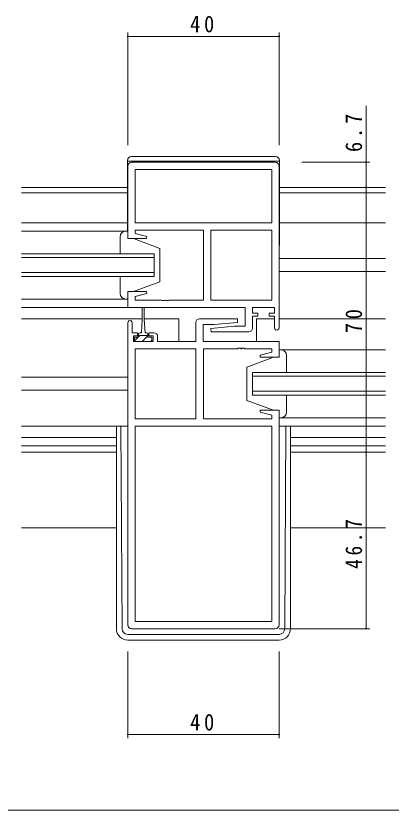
# Model space of a CAD drawing. Units: millimetres, scale not verified. Extents: x -567 to 567, y -403 to 403.
# Drawn here: x -29.1 to 70.1, y -58.1 to 152 of the extents above; entities that cross this region are included whole.
import ezdxf

# ---------------------------------------------------------------- set-up
doc = ezdxf.new("R2010")
doc.units = ezdxf.units.MM
doc.header["$LTSCALE"] = 2
for name, color, linetype, lineweight in [('0-3_YKK_D', 6, 'Continuous', 18), ('0-4_YKK_11', 7, 'Continuous', 18), ('0-5_YKK_12', 2, 'Continuous', 18), ('0-6_YKK_13', 4, 'Continuous', 18)]:
    doc.layers.add(name, color=color, linetype=linetype, lineweight=lineweight)
doc.styles.add('ＭＳ ゴシック', font='')
doc.styles.get('ＭＳ ゴシック').set_extended_font_data('MS Gothic')

msp = doc.modelspace()

# ---------------------------------------------------------------- linework, layer by layer
at = {"layer": '0-3_YKK_D'}
for p, q in [((0.524, 117.818), (0.524, 147.618)), ((40.524, 117.818), (40.524, 147.618)), ((0.524, 146.618), (40.524, 146.618)), ((63.524, 113.318), (63.524, 128.218)), ((46.524, 113.318), (64.524, 113.318)), ((63.524, 106.618), (63.524, 113.318)), ((46.524, 106.618), (64.524, 106.618)), ((46.524, 106.618), (64.524, 106.618)), ((63.524, 106.618), (63.524, 36.618)), ((46.524, 36.618), (64.524, 36.618)), ((46.524, 36.618), (64.524, 36.618)), ((63.524, 36.618), (63.524, -10.082)), ((40.524, -10.082), (64.524, -10.082)), ((0.524, -16.08), (0.524, -39.082)), ((40.524, -16.08), (40.524, -39.082)), ((0.524, -38.082), (40.524, -38.082)), ((-90.726, -58.082), (395.274, -58.082))]:
    msp.add_line(p, q, dxfattribs=at)
for centre, start, end in [((0.524, 146.618), 0, 180), ((0.524, 146.618), 180, 0), ((40.524, 146.618), 0, 180), ((40.524, 146.618), 180, 0), ((63.524, 113.318), 90, 270), ((63.524, 113.318), 270, 90), ((63.524, 106.618), 90, 270), ((63.524, 106.618), 90, 270), ((63.524, 106.618), 270, 90), ((63.524, 106.618), 270, 90), ((63.524, 36.618), 90, 270), ((63.524, 36.618), 90, 270), ((63.524, 36.618), 270, 90), ((63.524, 36.618), 270, 90), ((63.524, -10.082), 90, 270), ((63.524, -10.082), 270, 90), ((0.524, -38.082), 0, 180), ((0.524, -38.082), 180, 0), ((40.524, -38.082), 0, 180), ((40.524, -38.082), 180, 0)]:
    msp.add_arc(centre, 0.106, start, end, dxfattribs=at)
at = {"layer": '0-4_YKK_11'}
for p, q in [((0.524, 112.318), (0.524, 93.118)), ((39.524, 113.318), (1.524, 113.318)), ((38.594, 111.388), (2.454, 111.388)), ((2.454, 111.388), (2.454, 97.318)), ((38.594, 111.388), (2.454, 111.388)), ((38.594, 97.318), (38.594, 111.388)), ((40.524, 69.518), (40.524, 112.318)), ((2.454, 97.318), (38.594, 97.318)), ((2.454, 95.388), (20.524, 95.388)), ((2.454, 94.47), (2.454, 95.388)), ((20.524, 95.388), (20.524, 76.848)), ((22.524, 95.388), (22.524, 76.848)), ((38.594, 95.388), (22.524, 95.388)), ((22.524, 95.388), (22.524, 76.848)), ((38.594, 76.848), (38.594, 95.388)), ((0.524, 93.118), (5.485, 93.118)), ((5.553, 93.64), (2.454, 94.47)), ((5.485, 93.118), (5.553, 93.64)), ((0.524, 79.118), (0.524, 74.918)), ((5.485, 79.118), (0.524, 79.118)), ((2.454, 77.765), (5.553, 78.595)), ((2.454, 76.848), (2.454, 77.765)), ((5.553, 78.595), (5.485, 79.118)), ((9.566, 76.848), (2.454, 76.848)), ((9.749, 76.728), (9.566, 76.848)), ((10.299, 76.728), (9.749, 76.728)), ((10.482, 76.848), (10.299, 76.728)), ((10.566, 76.848), (10.482, 76.848)), ((10.749, 76.728), (10.566, 76.848)), ((11.299, 76.728), (10.749, 76.728)), ((11.482, 76.848), (11.299, 76.728)), ((20.524, 76.848), (11.482, 76.848)), ((22.524, 76.848), (38.594, 76.848)), ((0.524, 74.918), (31.594, 74.918)), ((31.594, 74.918), (31.594, 69.918)), ((33.524, 74.918), (39.324, 74.918)), ((33.524, 73.418), (33.524, 74.918)), ((39.324, 74.918), (39.324, 73.418)), ((29.502, 71.918), (19.524, 71.918)), ((29.544, 70.961), (29.502, 71.918)), ((34.924, 73.418), (33.524, 73.418)), ((33.524, 72.618), (34.924, 72.618)), ((33.524, 69.418), (33.524, 72.618)), ((34.924, 72.618), (34.924, 73.418)), ((37.924, 73.418), (37.924, 72.618)), ((39.324, 73.418), (37.924, 73.418)), ((37.924, 72.618), (39.324, 72.618)), ((39.324, 72.618), (39.324, 69.518)), ((0.524, 70.818), (0.524, -9.082)), ((1.724, 68.218), (1.724, 70.818)), ((18.524, 70.918), (18.524, 65.918)), ((20.454, 70.418), (23.331, 70.418)), ((20.454, 65.918), (20.454, 70.418)), ((28.717, 69.918), (22.504, 69.374)), ((22.504, 69.374), (22.546, 68.418)), ((23.331, 70.418), (29.544, 70.961)), ((31.594, 69.918), (28.717, 69.918)), ((3.124, 68.218), (1.724, 68.218)), ((2.024, 67.418), (3.124, 67.418)), ((2.024, 65.918), (2.024, 67.418)), ((3.124, 67.418), (3.124, 68.218)), ((6.124, 68.218), (6.124, 67.418)), ((7.424, 68.218), (6.124, 68.218)), ((6.124, 67.418), (7.224, 67.418)), ((7.224, 67.418), (7.224, 65.918)), ((22.546, 68.418), (32.524, 68.418)), ((7.224, 65.918), (2.024, 65.918)), ((8.424, 65.918), (8.424, 67.218)), ((18.524, 65.918), (8.424, 65.918)), ((40.524, 65.918), (20.454, 65.918)), ((40.524, 61.718), (40.524, 65.918)), ((2.454, 63.988), (2.454, 45.448)), ((18.524, 63.988), (2.454, 63.988)), ((2.454, 63.988), (2.454, 45.448)), ((18.524, 45.448), (18.524, 63.988)), ((20.524, 63.988), (29.566, 63.988)), ((20.524, 45.448), (20.524, 63.988)), ((29.566, 63.988), (29.749, 64.108)), ((29.749, 64.108), (30.299, 64.108)), ((30.299, 64.108), (30.482, 63.988)), ((30.482, 63.988), (30.566, 63.988)), ((30.566, 63.988), (30.749, 64.108)), ((30.749, 64.108), (31.299, 64.108)), ((31.299, 64.108), (31.482, 63.988)), ((31.482, 63.988), (38.594, 63.988)), ((38.594, 63.07), (35.495, 62.24)), ((38.594, 63.988), (38.594, 63.07)), ((35.495, 62.24), (35.564, 61.718)), ((35.564, 61.718), (40.524, 61.718)), ((35.564, 47.718), (35.495, 47.195)), ((35.495, 47.195), (38.594, 46.365)), ((40.524, 47.718), (35.564, 47.718)), ((38.594, 46.365), (38.594, 45.448)), ((40.524, -9.082), (40.524, 47.718)), ((2.454, 45.448), (18.524, 45.448)), ((38.594, 45.448), (20.524, 45.448)), ((2.454, 43.518), (2.454, -8.152)), ((38.594, 43.518), (2.454, 43.518)), ((38.594, -8.152), (38.594, 43.518)), ((38.594, -8.152), (38.594, 43.518)), ((2.454, -8.152), (38.594, -8.152)), ((1.524, -10.082), (39.524, -10.082))]:
    msp.add_line(p, q, dxfattribs=at)
for centre, radius, start, end in [((1.524, 112.318), 1, 90.00001, 179.99999), ((39.524, 112.318), 1, 0.00001, 89.99999), ((19.524, 70.918), 1, 90.00001, 179.99999), ((1.124, 70.818), 0.6, 359.99999, 180.00001), ((32.524, 69.418), 1, 270.00001, 359.99999), ((39.924, 69.518), 0.6, 179.99999, 0.00001), ((7.424, 67.218), 1, 0.00001, 89.99999), ((1.524, -9.082), 1, 180.00001, 269.99999), ((39.524, -9.082), 1, 270.00001, 359.99999)]:
    msp.add_arc(centre, radius, start, end, dxfattribs=at)
at = {"layer": '0-5_YKK_12'}
for p, q in [((-27.601, 106.618), (0.424, 106.618)), ((0.424, 105.218), (-27.601, 105.218)), ((40.624, 106.618), (68.649, 106.618)), ((68.649, 105.218), (40.624, 105.218)), ((-27.601, 97.318), (0.424, 97.318)), ((40.624, 97.318), (68.649, 97.318)), ((7.524, 89.118), (-27.601, 89.118)), ((7.524, 83.118), (7.524, 89.118)), ((-27.601, 88.118), (7.524, 88.118)), ((40.524, 87.818), (68.649, 87.818)), ((7.524, 84.118), (-27.601, 84.118)), ((40.524, 84.418), (68.649, 84.418)), ((-27.601, 83.118), (7.524, 83.118)), ((1.024, 74.918), (-27.601, 74.918)), ((-27.601, 71.918), (4.374, 71.918)), ((4.874, 71.918), (14.024, 71.918)), ((14.024, 71.918), (14.024, 65.918)), ((34.524, 71.918), (34.524, 65.918)), ((34.524, 71.918), (39.324, 71.918)), ((40.524, 71.918), (68.649, 71.918)), ((33.524, 57.718), (33.524, 51.718)), ((68.649, 57.718), (33.524, 57.718)), ((-27.601, 56.418), (0.524, 56.418)), ((33.524, 56.718), (68.649, 56.718)), ((-27.601, 53.018), (0.524, 53.018)), ((68.649, 52.718), (33.524, 52.718)), ((33.524, 51.718), (68.649, 51.718)), ((40.524, 43.518), (68.649, 43.518)), ((-27.601, 40.518), (-2.476, 40.518)), ((43.524, 40.518), (68.649, 40.518)), ((-2.476, 38.248), (-27.601, 38.248)), ((68.649, 38.248), (43.524, 38.248)), ((-27.601, 36.618), (-2.476, 36.618)), ((43.524, 36.618), (68.649, 36.618)), ((-27.601, 16.618), (-2.476, 16.618)), ((43.524, 16.618), (68.649, 16.618))]:
    msp.add_line(p, q, dxfattribs=at)
at = {"layer": '0-6_YKK_13'}
for p, q in [((0.424, 113.818), (0.424, 95.118)), ((40.624, 113.618), (0.424, 113.618)), ((1.424, 114.818), (39.624, 114.818)), ((40.624, 113.818), (40.624, 91.322)), ((-27.601, 95.117), (0.524, 95.116)), ((0.024, 95.118), (0.524, 95.118)), ((0.524, 95.118), (0.524, 93.118)), ((-1.476, 89.118), (-1.476, 93.618)), ((0.524, 93.118), (2.024, 93.118)), ((2.024, 93.118), (9.024, 90.518)), ((9.024, 90.518), (9.024, 81.718)), ((40.624, 91.322), (40.524, 91.322)), ((-1.476, 78.618), (-1.476, 83.118)), ((2.024, 79.118), (9.024, 81.718)), ((0.524, 79.118), (0.524, 77.118)), ((2.024, 79.118), (0.524, 79.118)), ((0.524, 77.118), (-27.601, 77.118)), ((0.524, 77.118), (0.024, 77.118)), ((4.374, 74.668), (4.374, 71.718)), ((4.874, 71.718), (4.874, 74.668)), ((4.374, 71.718), (4.124, 68.218)), ((4.874, 71.718), (5.124, 68.218)), ((3.374, 67.018), (3.374, 67.818)), ((5.874, 67.518), (3.374, 67.518)), ((3.749, 67.518), (3.374, 67.142)), ((3.774, 68.218), (4.124, 68.218)), ((5.874, 67.397), (4.624, 66.147)), ((5.124, 68.218), (5.474, 68.218)), ((5.874, 67.818), (5.874, 67.018)), ((2.324, 67.018), (2.324, 65.918)), ((3.374, 67.018), (2.324, 67.018)), ((3.249, 67.018), (2.324, 66.092)), ((2.324, 65.918), (6.924, 65.918)), ((4.624, 66.147), (4.394, 65.918)), ((6.924, 67.018), (5.874, 67.018)), ((6.924, 66.202), (6.639, 65.918)), ((6.924, 65.918), (6.924, 67.018)), ((40.524, 63.718), (40.524, 61.718)), ((41.024, 63.718), (40.524, 63.718)), ((40.524, 63.718), (68.649, 63.718)), ((40.524, 63.718), (40.524, 61.718)), ((41.024, 63.718), (40.524, 63.718)), ((39.024, 61.718), (32.024, 59.118)), ((39.024, 61.718), (32.024, 59.118)), ((40.524, 61.718), (39.024, 61.718)), ((40.524, 61.718), (39.024, 61.718)), ((42.524, 57.718), (42.524, 62.218)), ((42.524, 58.118), (42.524, 62.218)), ((32.024, 59.118), (32.024, 50.318)), ((32.024, 59.118), (32.024, 50.318)), ((42.524, 47.218), (42.524, 51.718)), ((42.524, 47.218), (42.524, 51.318)), ((39.024, 47.718), (32.024, 50.318)), ((39.024, 47.718), (32.024, 50.318)), ((39.024, 47.718), (40.524, 47.718)), ((39.024, 47.718), (40.524, 47.718)), ((40.524, 47.718), (40.524, 45.718)), ((40.524, 47.718), (40.524, 45.718)), ((40.524, 45.718), (41.024, 45.718)), ((40.524, 45.718), (41.024, 45.718)), ((40.524, 45.717), (68.649, 45.717)), ((-27.601, 43.518), (0.524, 43.518)), ((-2.476, 43.518), (-2.476, -10.08)), ((-0.984, -10.088), (-1.266, 43.518)), ((42.032, -10.088), (42.314, 43.518)), ((43.524, 43.518), (43.524, -10.08)), ((0.516, -11.58), (40.532, -11.58)), ((0.524, -13.08), (40.524, -13.08))]:
    msp.add_line(p, q, dxfattribs=at)
for centre, radius, start, end in [((1.424, 113.818), 1, 90, 180), ((39.624, 113.818), 1, 0, 90), ((0.024, 93.618), 1.5, 90, 180), ((0.024, 78.618), 1.5, 180, 270), ((4.624, 74.668), 0.25, 0, 180), ((3.774, 67.818), 0.4, 90, 180), ((5.474, 67.818), 0.4, 0, 90), ((41.024, 62.218), 1.5, 0, 90), ((41.024, 62.218), 1.5, 0, 90), ((41.024, 47.218), 1.5, 270, 0), ((41.024, 47.218), 1.5, 270, 0), ((0.524, -10.08), 3, 180, 270), ((0.516, -10.08), 1.5, 180.30155, 270), ((40.524, -10.08), 3, 270, 0), ((40.532, -10.08), 1.5, 270, 359.69845)]:
    msp.add_arc(centre, radius, start, end, dxfattribs=at)

# ---------------------------------------------------------------- texts
at = {"layer": '0-3_YKK_D', "color": 7, "char_height": 4.399, "attachment_point": 7, "style": 'ＭＳ ゴシック'}
for insert in [(17.004, 147.618), (17.004, -37.082)]:
    msp.add_mtext('\\T1.37;\\W0.9;40', dxfattribs=dict(at, insert=insert))
at = {"layer": '0-3_YKK_D', "color": 7, "char_height": 4.399, "attachment_point": 7, "rotation": 90, "style": 'ＭＳ ゴシック'}
for s, insert in [('\\T1.38;\\W0.9;6.7', (62.524, 116.018)), ('\\T1.37;\\W0.9;70', (62.524, 68.098)), ('\\T1.39;\\W0.85;46.7', (62.524, 5.748))]:
    msp.add_mtext(s, dxfattribs=dict(at, insert=insert))

doc.saveas('drawing.dxf')
